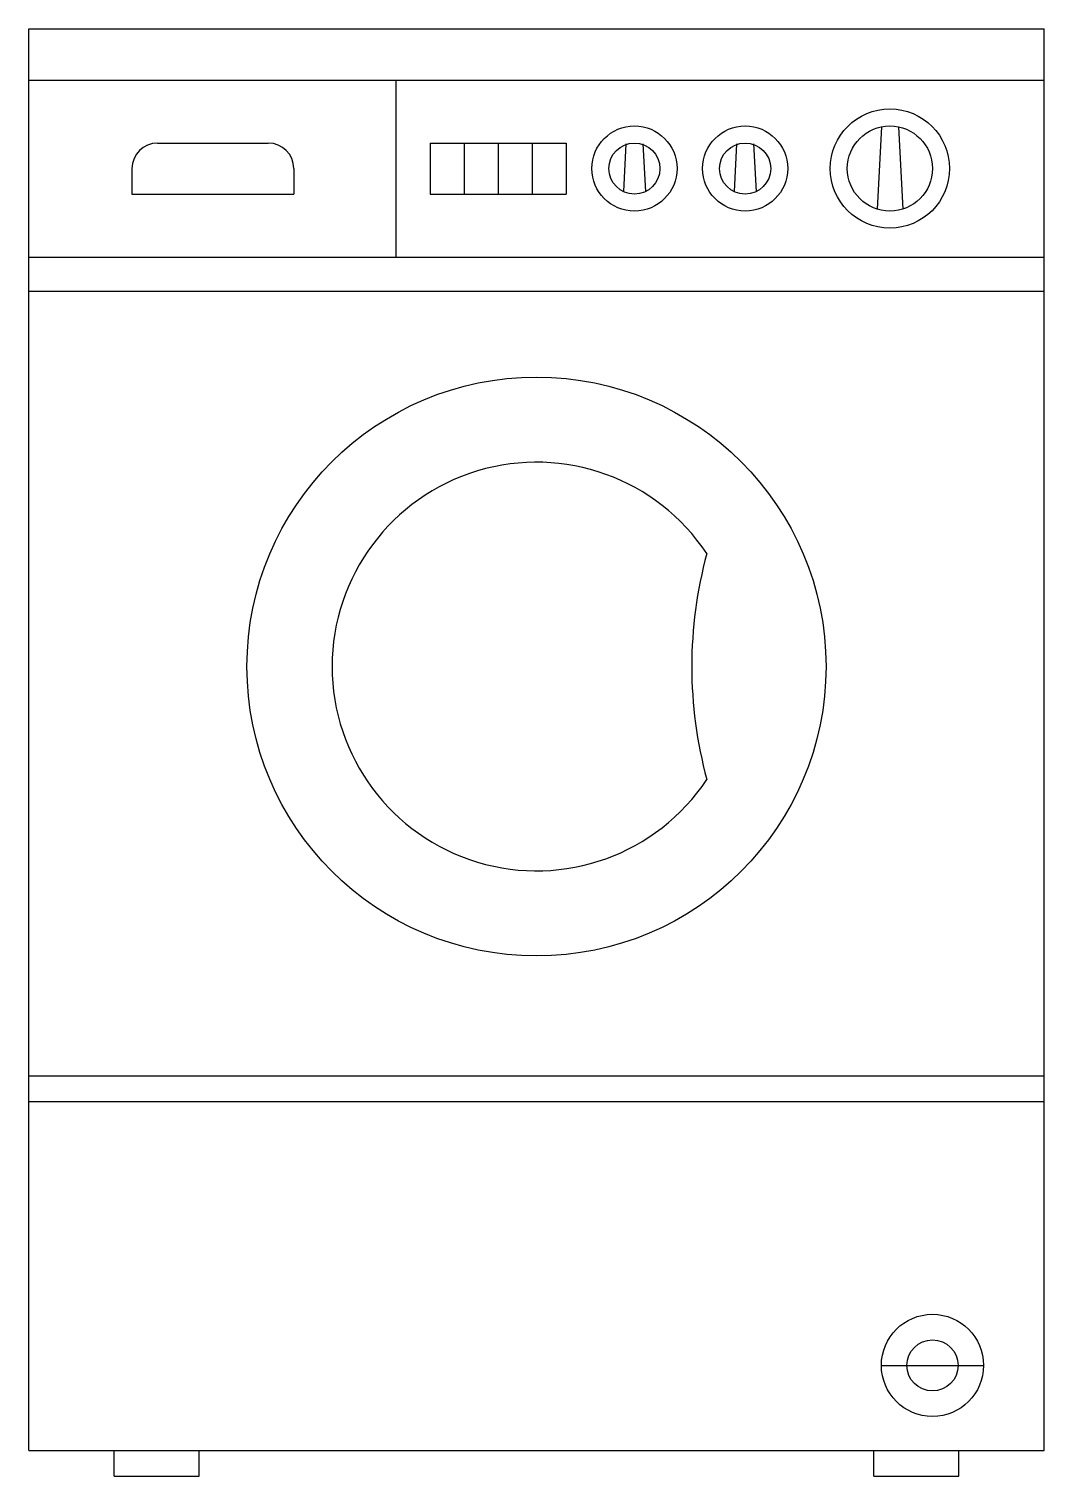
# Model space of a CAD drawing. Extents: x -71 to 525, y 121 to 971.
import ezdxf

# ---------------------------------------------------------------- set-up
doc = ezdxf.new("R2010")
doc.units = 0
doc.header["$MEASUREMENT"] = 0
doc.layers.add('BOSCH1', color=3, linetype='CONTINUOUS')
doc.layers.add('BOSCH2', color=1, linetype='CONTINUOUS')

msp = doc.modelspace()

# ---------------------------------------------------------------- linework, layer by layer
at = {"layer": 'BOSCH1'}
for p, q in [((-70.7, 970.93), (525.3, 970.93)), ((-70.7, 135.93), (-70.7, 970.93)), ((525.3, 135.93), (525.3, 970.93)), ((-70.7, 940.93), (525.3, 940.93)), ((144.8, 940.93), (144.8, 836.93)), ((164.8, 903.93), (244.8, 903.93)), ((164.8, 903.93), (164.8, 873.93)), ((244.8, 903.93), (244.8, 873.93)), ((164.8, 873.93), (244.8, 873.93)), ((-70.7, 836.93), (525.3, 836.93)), ((-70.7, 340.93), (525.3, 340.93)), ((429.8, 185.93), (489.8, 185.93)), ((-70.7, 135.93), (525.3, 135.93)), ((-20.7, 120.93), (-20.7, 135.93)), ((29.3, 120.93), (29.3, 135.93)), ((425.3, 120.93), (425.3, 135.93)), ((475.3, 120.93), (475.3, 135.93)), ((-20.7, 120.93), (29.3, 120.93)), ((425.3, 120.93), (475.3, 120.93))]:
    msp.add_line(p, q, dxfattribs=at)
for centre, radius in [((434.8, 888.93), 35), ((284.8, 888.93), 25), ((349.8, 888.93), 25), ((227.3, 596.43), 170), ((459.8, 185.93), 30)]:
    msp.add_circle(centre, radius, dxfattribs=at)
for centre, radius, start, end in [((227.3, 596.43), 120, 33.55731, 326.44269), ((571.83, 596.43), 253.37, 164.82284, 195.17716)]:
    msp.add_arc(centre, radius, start, end, dxfattribs=at)
at = {"layer": 'BOSCH2'}
for p, q in [((429.77, 913.42), (427.3, 865.08)), ((439.8, 913.43), (442.3, 865.08)), ((4.8, 903.93), (69.8, 903.93)), ((184.8, 903.93), (184.8, 873.93)), ((204.8, 903.93), (204.8, 873.93)), ((224.8, 903.93), (224.8, 873.93)), ((279.77, 903.42), (278.34, 875.39)), ((289.8, 903.43), (291.25, 875.39)), ((344.77, 903.42), (343.34, 875.39)), ((354.8, 903.43), (356.25, 875.39)), ((-10.2, 888.93), (-10.2, 873.93)), ((84.8, 888.93), (84.8, 873.93)), ((-10.2, 873.93), (84.8, 873.93)), ((-70.7, 816.93), (525.3, 816.93)), ((-70.7, 355.93), (525.3, 355.93))]:
    msp.add_line(p, q, dxfattribs=at)
for centre, radius in [((434.8, 888.93), 25), ((284.8, 888.93), 15), ((349.8, 888.93), 15), ((459.8, 185.93), 15)]:
    msp.add_circle(centre, radius, dxfattribs=at)
for centre, start, end in [((4.8, 888.93), 90, 180), ((69.8, 888.93), 0, 90)]:
    msp.add_arc(centre, 15, start, end, dxfattribs=at)

doc.saveas('drawing.dxf')
